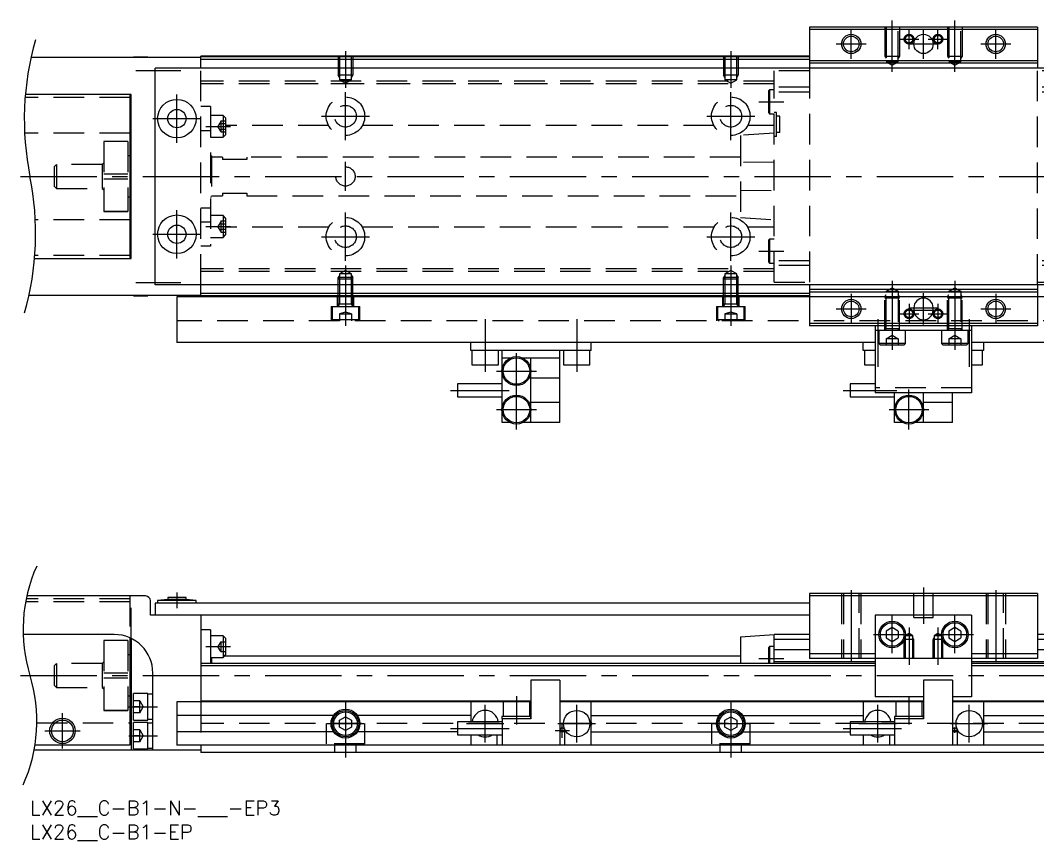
# Model space of a CAD drawing. Extents: x -2 to 429, y -8 to 175.
# Drawn here: x -2 to 209.2, y -8.3 to 162 of the extents above; entities that cross this region are included whole.
import ezdxf

# ---------------------------------------------------------------- set-up
doc = ezdxf.new("R2010")
doc.units = 0
doc.header["$LTSCALE"] = 0.5
doc.linetypes.add('CENTER', pattern=[50.8, 31.75, -6.35, 6.35, -6.35])
doc.linetypes.add('DASHED', pattern=[19.05, 12.7, -6.35])
for name, color, linetype in [('MSM_CENTER', 1, 'CENTER'), ('MSM_CONTINUOUS', 7, 'CONTINUOUS'), ('MSM_DASHED', 4, 'DASHED'), ('MSM_NARROW', 5, 'CONTINUOUS'), ('MSM_PART_NUMBER', 7, 'CONTINUOUS')]:
    doc.layers.add(name, color=color, linetype=linetype)
doc.styles.get("Standard").update_dxf_attribs({"font": 'txt.shx', "height": 3, "bigfont": 'bigfont.shx'})

# ---------------------------------------------------------------- blocks, each defined once
blk = doc.blocks.new('*U18')
at = {"layer": 'MSM_PART_NUMBER'}
blk.add_text('LX26__C-B1-N-___-EP3', height=3, dxfattribs=at).set_placement((0, -3))
blk = doc.blocks.new('*U19')
at = {"layer": 'MSM_PART_NUMBER'}
blk.add_text('LX26__C-B1-EP', height=3, dxfattribs=at).set_placement((0, -8))

msp = doc.modelspace()

# ---------------------------------------------------------------- linework, layer by layer
at = {"layer": 'MSM_CENTER'}
for p, q in [((179, 151.28), (179, 161.98)), ((192, 151.28), (192, 161.98)), ((170.5, 153.98), (170.5, 160.18)), ((182.5, 156.03), (182.5, 160.13)), ((185.5, 153.98), (185.5, 160.18)), ((188.5, 156.03), (188.5, 160.13)), ((200.5, 153.98), (200.5, 160.18)), ((167.4, 157.08), (173.6, 157.08)), ((180.45, 158.08), (184.55, 158.08)), ((182.4, 157.08), (188.6, 157.08)), ((186.45, 158.08), (190.55, 158.08)), ((197.4, 157.08), (203.6, 157.08)), ((65.5, 155.58), (65.5, 147.95)), ((145.5, 155.58), (145.5, 147.95)), ((22, 151.58), (31.31, 151.58)), ((30.5, 136.58), (30.5, 146.58)), ((65.5, 137.08), (65.5, 147.08)), ((145.5, 137.08), (145.5, 147.08)), ((151.3, 145.08), (156.5, 145.08)), ((25.5, 141.58), (35.5, 141.58)), ((60.5, 142.08), (70.5, 142.08)), ((140.5, 142.08), (150.5, 142.08)), ((36.5, 139.98), (41.6, 139.98)), ((65.5, 126.58), (65.5, 132.58)), ((-2, 129.58), (347.5, 129.58)), ((30.5, 112.58), (30.5, 122.58)), ((65.5, 112.08), (65.5, 122.08)), ((145.5, 112.08), (145.5, 122.08)), ((36.5, 119.19), (41.6, 119.19)), ((25.5, 117.58), (35.5, 117.58)), ((60.5, 117.08), (70.5, 117.08)), ((140.5, 117.08), (150.5, 117.08)), ((151.3, 114.08), (156.5, 114.08)), ((65.5, 111.09), (65.5, 98.58)), ((145.5, 111.09), (145.5, 98.58)), ((179, 107.89), (179, 93.58)), ((192, 107.89), (192, 93.58)), ((22, 107.58), (31.31, 107.58)), ((170.5, 105.18), (170.5, 98.98)), ((185.5, 98.83), (185.5, 105.33)), ((200.5, 105.18), (200.5, 98.98)), ((167.4, 102.08), (173.6, 102.08)), ((182.5, 103.13), (182.5, 99.03)), ((182.5, 102.33), (188.5, 102.33)), ((182.5, 101.83), (188.5, 101.83)), ((188.5, 103.13), (188.5, 99.03)), ((197.4, 102.08), (203.6, 102.08)), ((94.5, 99.93), (94.5, 89.03)), ((113.5, 99.93), (113.5, 89.03)), ((176, 99.93), (176, 90.03)), ((180.45, 101.08), (184.55, 101.08)), ((186.45, 101.08), (190.55, 101.08)), ((195, 99.93), (195, 90.03)), ((100.99, 77.03), (100.99, 93.33)), ((96.84, 89.18), (105.14, 89.18)), ((87.29, 85.18), (99.46, 85.18)), ((168.79, 85.18), (179.96, 85.18)), ((182.49, 77.03), (182.49, 85.33)), ((96.84, 81.18), (105.14, 81.18)), ((178.34, 81.18), (186.64, 81.18)), ((30.5, 43.2), (30.5, 40)), ((170.5, 43.68), (170.5, 28.83)), ((185.5, 44.25), (185.5, 36.75)), ((200.5, 43.68), (200.5, 28.83)), ((179, 30.61), (179, 38.39)), ((192, 30.61), (192, 38.39)), ((182.5, 35.96), (182.5, 28.24)), ((188.5, 35.96), (188.5, 28.24)), ((175.11, 34.5), (182.89, 34.5)), ((188.11, 34.5), (195.89, 34.5)), ((36.5, 32), (41.6, 32)), ((151.3, 29.5), (156.5, 29.5)), ((-2, 26), (347.5, 26)), ((100.99, 21.68), (100.99, 15.82)), ((182.49, 21.68), (182.49, 15.82)), ((20.5, 19.5), (26.5, 19.5)), ((65.5, 20.5), (65.5, 9)), ((94.5, 12.11), (94.5, 19.89)), ((113.5, 12.11), (113.5, 19.89)), ((145.5, 20.5), (145.5, 9)), ((176, 12.11), (176, 19.89)), ((195, 12.11), (195, 19.89)), ((6.75, 10.85), (6.75, 18.15)), ((61.61, 16), (69.39, 16)), ((87.29, 15), (99.46, 15)), ((90.61, 16), (98.39, 16)), ((109.61, 16), (117.39, 16)), ((110.5, 13.07), (110.5, 16.1)), ((141.61, 16), (149.39, 16)), ((168.79, 15), (180.96, 15)), ((172.11, 16), (179.89, 16)), ((191.11, 16), (198.89, 16)), ((192, 14.07), (192, 15.12)), ((3.1, 14.5), (10.4, 14.5)), ((20.5, 13.5), (26.5, 13.5)), ((109, 14.6), (112, 14.6)), ((191.47, 14.6), (192.52, 14.6))]:
    msp.add_line(p, q, dxfattribs=at)
at = {"layer": 'MSM_CONTINUOUS'}
for p, q in [((209.2, 160.58), (161.8, 160.58)), ((161.8, 160.58), (161.8, 152.08)), ((209.2, 160.58), (209.2, 152.08)), ((209.2, 160.08), (161.8, 160.08)), ((35.5, 154.28), (0.22, 154.28)), ((21.5, 154.28), (21.5, 154.33)), ((24.5, 154.33), (21.5, 154.33)), ((24.5, 154.28), (24.5, 154.33)), ((161.8, 154.58), (35.5, 154.58)), ((35.5, 152.08), (35.5, 154.58)), ((161.8, 154.38), (35.5, 154.38)), ((345, 152.08), (26, 152.08)), ((26, 107.08), (26, 152.08)), ((161.8, 153.88), (35.5, 153.88)), ((209.2, 153.58), (161.8, 153.58)), ((209.2, 153.08), (161.8, 153.08)), ((21, 146.58), (-0.96, 146.58)), ((20.75, 146.58), (20.75, 112.58)), ((20.75, 145.98), (21, 145.98)), ((21, 112.58), (21, 146.58)), ((21, 144.28), (20.75, 144.28)), ((21, 138.58), (20.75, 138.58)), ((21, 133.83), (20.75, 133.83)), ((20.75, 125.33), (21, 125.33)), ((21, 120.58), (20.75, 120.58)), ((21, 114.88), (20.75, 114.88)), ((0.96, 112.58), (21, 112.58)), ((20.75, 113.18), (21, 113.18)), ((345, 107.08), (26, 107.08)), ((35.5, 104.58), (35.5, 107.08)), ((161.8, 107.08), (161.8, 98.58)), ((209.2, 106.08), (161.8, 106.08)), ((209.2, 107.08), (209.2, 98.58)), ((35.5, 104.88), (-0.22, 104.88)), ((21.5, 104.83), (21.5, 104.88)), ((21.5, 104.83), (24.5, 104.83)), ((24.5, 104.83), (24.5, 104.88)), ((30.5, 104.58), (30.5, 95.08)), ((340.5, 104.58), (30.5, 104.58)), ((161.8, 105.28), (35.5, 105.28)), ((161.8, 104.78), (35.5, 104.78)), ((209.2, 105.58), (161.8, 105.58)), ((183.5, 102.33), (183.5, 101.83)), ((187.5, 101.83), (187.5, 102.33)), ((209.2, 99.08), (161.8, 99.08)), ((209.2, 98.58), (161.8, 98.58)), ((175.5, 98.58), (175.5, 84.68)), ((195.5, 97.58), (175.5, 97.58)), ((176.25, 97.58), (176.25, 94.88)), ((181.75, 94.88), (181.75, 97.58)), ((189.25, 97.58), (189.25, 94.88)), ((194.75, 94.88), (194.75, 97.58)), ((195.5, 98.58), (195.5, 84.68)), ((175.5, 95.08), (30.5, 95.08)), ((91.5, 93.48), (91.5, 95.08)), ((116.5, 93.48), (116.5, 95.08)), ((173, 93.48), (173, 95.08)), ((340.5, 95.08), (195.5, 95.08)), ((198, 93.48), (198, 95.08)), ((116.5, 93.48), (91.5, 93.48)), ((91.75, 93.48), (91.75, 90.48)), ((97.25, 90.48), (97.25, 93.48)), ((98, 89.43), (98, 93.48)), ((110, 78.48), (110, 93.48)), ((110.75, 93.48), (110.75, 90.48)), ((116.25, 90.48), (116.25, 93.48)), ((175.5, 93.48), (173, 93.48)), ((173.25, 93.48), (173.25, 90.48)), ((181.75, 94.88), (176.25, 94.88)), ((176.25, 94.88), (176.55, 94.58)), ((181.45, 94.58), (176.55, 94.58)), ((181.45, 94.58), (181.75, 94.88)), ((194.75, 94.88), (189.25, 94.88)), ((189.25, 94.88), (189.55, 94.58)), ((194.45, 94.58), (189.55, 94.58)), ((194.45, 94.58), (194.75, 94.88)), ((198, 93.48), (195.5, 93.48)), ((197.75, 90.48), (197.75, 93.48)), ((99.68, 91.88), (98, 91.88)), ((110, 91.88), (102.3, 91.88)), ((104, 78.48), (104, 91.88)), ((91.75, 90.48), (97.25, 90.48)), ((98, 81.43), (98, 88.94)), ((110.75, 90.48), (116.25, 90.48)), ((173.25, 90.48), (175.5, 90.48)), ((195.5, 90.48), (197.75, 90.48)), ((110, 87.68), (104, 87.68)), ((88.75, 86.53), (88.75, 83.83)), ((98, 86.53), (88.75, 86.53)), ((170.25, 86.53), (170.25, 83.83)), ((175.5, 86.53), (170.25, 86.53)), ((195.5, 84.68), (175.5, 84.68)), ((179.5, 81.43), (179.5, 84.68)), ((185.5, 78.48), (185.5, 84.68)), ((191.5, 78.48), (191.5, 84.68)), ((88.75, 83.83), (98, 83.83)), ((110, 82.68), (104, 82.68)), ((170.25, 83.83), (179.5, 83.83)), ((191.5, 82.68), (185.5, 82.68)), ((98, 78.48), (98, 80.94)), ((179.5, 78.48), (179.5, 80.94)), ((99.68, 78.48), (98, 78.48)), ((110, 78.48), (102.3, 78.48)), ((181.18, 78.48), (179.5, 78.48)), ((191.5, 78.48), (183.8, 78.48)), ((24, 42.5), (-0.65, 42.5)), ((161.8, 43), (161.8, 29.5)), ((209.2, 43), (161.8, 43)), ((209.2, 42.5), (161.8, 42.5)), ((209.2, 43), (209.2, 29.5)), ((25, 38.5), (25, 41.5)), ((161.8, 41), (26, 41)), ((26, 41), (26, 38.5)), ((28.6, 41.8), (26.5, 41.55)), ((26.5, 41.55), (26.5, 41)), ((34.5, 41.55), (26.5, 41.55)), ((28.6, 42.2), (28.6, 41.8)), ((32.4, 42.2), (28.6, 42.2)), ((32.4, 41.8), (28.6, 41.8)), ((32.4, 41.8), (32.4, 42.2)), ((34.5, 41.55), (32.4, 41.8)), ((34.5, 41), (34.5, 41.55)), ((161.8, 38.5), (25, 38.5)), ((35.5, 38.5), (35.5, 20.5)), ((195.5, 38.5), (175.5, 38.5)), ((175.5, 38.5), (175.5, 21.6)), ((195.5, 38.5), (195.5, 21.6)), ((179, 35.94), (177.75, 35.22)), ((180.25, 35.22), (179, 35.94)), ((192, 35.94), (190.75, 35.22)), ((193.25, 35.22), (192, 35.94)), ((17.5, 34.5), (-1.41, 34.5)), ((20.75, 33.81), (20.75, 11.5)), ((37.5, 35.5), (35.5, 35.5)), ((37.5, 35.5), (37.5, 28.5)), ((40.1, 34.25), (37.5, 34.25)), ((40.6, 33.75), (40.1, 34.25)), ((40.1, 34.25), (40.1, 29.75)), ((147.5, 34), (154.5, 34.5)), ((147.5, 34), (147.5, 28.5)), ((161.8, 34.5), (154.5, 34.5)), ((154.5, 28.5), (154.5, 34.5)), ((177.75, 35.22), (177.75, 33.78)), ((180.25, 35.22), (180.25, 33.78)), ((190.75, 35.22), (190.75, 33.78)), ((193.25, 35.22), (193.25, 33.78)), ((216.5, 34.5), (209.2, 34.5)), ((21, 33.69), (21, 16.2)), ((40.6, 33.75), (40.6, 30.25)), ((153.55, 32), (153.3, 31.75)), ((153.3, 31.75), (153.3, 28.5)), ((154.5, 32), (153.55, 32)), ((153.55, 32), (153.55, 28.5)), ((161.8, 33.5), (154.5, 33.5)), ((177.75, 33.78), (179, 33.06)), ((179, 33.06), (180.25, 33.78)), ((190.75, 33.78), (192, 33.06)), ((192, 33.06), (193.25, 33.78)), ((216.5, 33.5), (209.2, 33.5)), ((21, 30.25), (20.75, 30.25)), ((37.5, 29.75), (40.1, 29.75)), ((37.7, 29.75), (37.7, 28.5)), ((40.1, 29.75), (40.6, 30.25)), ((147.5, 30), (40.35, 30)), ((161.8, 31.3), (154.5, 31.3)), ((175.5, 30.5), (161.8, 30.5)), ((209.2, 30.5), (195.5, 30.5)), ((216.5, 31.3), (209.2, 31.3)), ((175.5, 28.5), (35.5, 28.5)), ((175.5, 28), (35.5, 28)), ((175.5, 28.8), (154.5, 28.8)), ((209.2, 29.5), (161.8, 29.5)), ((216.5, 28.8), (195.5, 28.8)), ((335.5, 28.5), (195.5, 28.5)), ((335.5, 28), (195.5, 28)), ((25.5, 10.5), (25.5, 26.5)), ((104, 25), (104, 17)), ((110, 25), (104, 25)), ((110, 25), (110, 11.5)), ((185.5, 25), (185.5, 17)), ((191.5, 25), (185.5, 25)), ((191.5, 25), (191.5, 11.5)), ((20.75, 21.75), (21, 21.75)), ((21.5, 16.75), (21.5, 22.25)), ((24.5, 22.25), (21.5, 22.25)), ((24.5, 16.75), (24.5, 22.25)), ((25.5, 22.1), (24.5, 22.1)), ((185.5, 21.6), (175.5, 21.6)), ((195.5, 21.6), (191.5, 21.6)), ((30.5, 20.5), (30.5, 11.5)), ((104, 20.5), (30.5, 20.5)), ((104, 20.7), (35.5, 20.7)), ((91.5, 20.5), (91.5, 16.35)), ((98.24, 20.5), (98.24, 17.5)), ((103.74, 17.5), (103.74, 20.5)), ((185.5, 20.7), (110, 20.7)), ((185.5, 20.5), (110, 20.5)), ((116.5, 11.5), (116.5, 20.5)), ((173, 20.5), (173, 16.35)), ((179.74, 20.5), (179.74, 17.5)), ((185.24, 17.5), (185.24, 20.5)), ((267, 20.7), (191.5, 20.7)), ((267, 20.5), (191.5, 20.5)), ((198, 11.5), (198, 20.5)), ((24.5, 16.9), (25.5, 16.9)), ((63.03, 17.7), (30.5, 17.7)), ((64.25, 16.72), (65.5, 17.44)), ((65.5, 17.44), (66.75, 16.72)), ((91.5, 17.7), (67.97, 17.7)), ((97.99, 17.5), (97.99, 17)), ((103.99, 17.5), (97.99, 17.5)), ((104, 17), (97.99, 17)), ((98, 17), (98, 11.5)), ((103.99, 17), (103.99, 17.5)), ((116.5, 17.7), (143.03, 17.7)), ((144.25, 16.72), (145.5, 17.44)), ((145.5, 17.44), (146.75, 16.72)), ((147.97, 17.7), (173, 17.7)), ((179.49, 17.5), (179.49, 17)), ((185.49, 17.5), (179.49, 17.5)), ((185.5, 17), (179.49, 17)), ((179.5, 17), (179.5, 11.5)), ((185.49, 17), (185.49, 17.5)), ((198, 17.7), (223.03, 17.7)), ((20.75, 16.2), (21, 16.2)), ((21.5, 16.75), (24.5, 16.75)), ((21.5, 10.75), (21.5, 16.25)), ((24.5, 16.25), (21.5, 16.25)), ((24.5, 10.75), (24.5, 16.25)), ((25.5, 16.1), (24.5, 16.1)), ((64.25, 15.28), (64.25, 16.72)), ((65.5, 14.56), (64.25, 15.28)), ((66.75, 15.28), (65.5, 14.56)), ((66.75, 16.72), (66.75, 15.28)), ((98, 16.35), (88.75, 16.35)), ((88.75, 16.35), (88.75, 13.65)), ((116.68, 16), (116.5, 16.3)), ((116.5, 15.7), (116.68, 16)), ((144.25, 15.28), (144.25, 16.72)), ((145.5, 14.56), (144.25, 15.28)), ((146.75, 15.28), (145.5, 14.56)), ((146.75, 16.72), (146.75, 15.28)), ((179.5, 16.35), (170.25, 16.35)), ((170.25, 16.35), (170.25, 13.65)), ((198.18, 16), (198, 16.3)), ((198, 15.7), (198.18, 16)), ((63.03, 14.3), (30.5, 14.3)), ((88.75, 14.3), (67.97, 14.3)), ((88.75, 13.65), (98, 13.65)), ((91.5, 13.65), (91.5, 11.5)), ((97, 11.5), (97, 13.65)), ((111, 14.3), (110, 14.3)), ((111, 14.6), (111, 11.5)), ((116.5, 14.3), (143.03, 14.3)), ((147.97, 14.3), (170.25, 14.3)), ((170.25, 13.65), (179.5, 13.65)), ((173, 13.65), (173, 11.5)), ((178.5, 11.5), (178.5, 13.65)), ((192.5, 14.3), (191.5, 14.3)), ((192.5, 14.6), (192.5, 11.5)), ((198, 14.3), (223.03, 14.3)), ((20.75, 11.5), (1.03, 11.5)), ((21.5, 10.75), (24.5, 10.75)), ((24.5, 10.9), (25.5, 10.9)), ((91.5, 11.5), (30.5, 11.5)), ((335.5, 11.5), (35.5, 11.5)), ((35.5, 11.5), (35.5, 10)), ((35.5, 10.5), (0.86, 10.5)), ((335.5, 10), (35.5, 10))]:
    msp.add_line(p, q, dxfattribs=at)
for centre, radius in [((170.5, 157.08), 1.62), ((185.5, 157.08), 2), ((200.5, 157.08), 1.62), ((30.5, 141.58), 4), ((30.5, 141.58), 1.9), ((30.5, 117.58), 4), ((30.5, 117.58), 1.9), ((170.5, 102.08), 1.62), ((200.5, 102.08), 1.62), ((100.99, 89.18), 3), ((100.99, 89.18), 2.75), ((100.99, 81.18), 3), ((100.99, 81.18), 2.75), ((182.49, 81.18), 3), ((182.49, 81.18), 2.75), ((179, 34.5), 2.75), ((179, 34.5), 2.45), ((192, 34.5), 2.75), ((192, 34.5), 2.45), ((6.75, 14.5), 2.65), ((65.5, 16), 3), ((65.5, 16), 2.75), ((65.5, 16), 2.45), ((113.5, 16), 2.75), ((145.5, 16), 3), ((145.5, 16), 2.75), ((145.5, 16), 2.45), ((195, 16), 2.75), ((6.75, 14.5), 2.25)]:
    msp.add_circle(centre, radius, dxfattribs=at)
for centre, radius, start, end in [((185.5, 102.33), 2, 0, 180), ((185.5, 101.83), 2, 180, 0), ((23.99, 41.49), 1.01, 0.6958, 89.3042), ((17.5, 26.5), 8, 0, 90), ((94.5, 16), 2.75, 7.312, 172.688), ((176, 16), 2.75, 7.312, 172.688), ((110.5, 14.6), 0.5, 0, 180), ((192, 14.6), 0.5, 0, 180), ((94.5, 16), 2.75, 238.7096, 301.2904), ((176, 16), 2.75, 238.7096, 301.2904)]:
    msp.add_arc(centre, radius, start, end, dxfattribs=at)
at = {"layer": 'MSM_DASHED'}
for p, q in [((177.5, 160.58), (177.5, 154.58)), ((177.77, 160.58), (177.77, 153.38)), ((180.23, 153.38), (180.23, 160.58)), ((180.5, 160.58), (180.5, 154.58)), ((190.5, 160.58), (190.5, 154.58)), ((190.77, 160.58), (190.77, 153.38)), ((193.23, 153.38), (193.23, 160.58)), ((193.5, 160.58), (193.5, 154.58)), ((64, 154.58), (64, 150.58)), ((64.2, 154.38), (64.2, 154.38)), ((64.27, 154.58), (64.27, 149.66)), ((66.73, 149.66), (66.73, 154.58)), ((67, 154.58), (67, 150.58)), ((144, 154.58), (144, 150.58)), ((144.2, 154.38), (144.2, 154.38)), ((144.27, 154.58), (144.27, 149.66)), ((146.73, 149.66), (146.73, 154.58)), ((146.8, 154.38), (146.81, 154.4)), ((147, 154.58), (147, 150.58)), ((177.5, 154.58), (180.5, 154.58)), ((177.5, 154.58), (177.77, 154.12)), ((180.5, 154.58), (180.23, 154.12)), ((190.5, 154.58), (193.5, 154.58)), ((190.5, 154.58), (190.77, 154.12)), ((193.5, 154.58), (193.23, 154.12)), ((35.5, 107.08), (35.5, 152.08)), ((161.8, 152.08), (161.8, 107.08)), ((177.77, 153.38), (179, 152.67)), ((177.77, 153.38), (180.23, 153.38)), ((179, 152.67), (180.23, 153.38)), ((190.77, 153.38), (192, 152.67)), ((190.77, 153.38), (193.23, 153.38)), ((192, 152.67), (193.23, 153.38)), ((209.2, 107.08), (209.2, 152.08)), ((67, 150.58), (64, 150.58)), ((64.27, 150.12), (64, 150.58)), ((66.73, 150.12), (67, 150.58)), ((147, 150.58), (144, 150.58)), ((144.27, 150.12), (144, 150.58)), ((146.73, 150.12), (147, 150.58)), ((161.8, 151.53), (154.5, 151.53)), ((154.5, 107.63), (154.5, 151.53)), ((216.5, 151.53), (209.2, 151.53)), ((154.5, 149.34), (35.5, 149.34)), ((154.5, 148.78), (35.5, 148.78)), ((117, 148.78), (54, 148.78)), ((66.73, 149.66), (64.27, 149.66)), ((64.27, 149.66), (65.5, 148.95)), ((65.5, 148.95), (66.73, 149.66)), ((146.73, 149.66), (144.27, 149.66)), ((144.27, 149.66), (145.5, 148.95)), ((145.5, 148.95), (146.73, 149.66)), ((161.8, 148.08), (154.5, 148.08)), ((216.5, 148.08), (209.2, 148.08)), ((20.75, 145.98), (-1, 145.98)), ((153.55, 147.58), (153.3, 147.33)), ((153.3, 147.33), (153.3, 142.83)), ((154.5, 147.58), (153.55, 147.58)), ((153.55, 147.58), (153.55, 142.58)), ((161.8, 147.08), (154.5, 147.08)), ((216.5, 147.08), (209.2, 147.08)), ((37.5, 144.08), (35.5, 144.08)), ((37.5, 144.08), (37.5, 115.08)), ((40.1, 142.23), (37.5, 142.23)), ((40.6, 141.73), (40.1, 142.23)), ((40.1, 142.23), (40.1, 137.73)), ((40.6, 141.73), (40.6, 138.23)), ((153.3, 142.83), (153.55, 142.58)), ((153.55, 142.58), (154.5, 142.58)), ((155, 142.88), (154.5, 142.88)), ((155, 137.88), (155, 142.88)), ((155.7, 142.08), (155, 142.08)), ((155.7, 138.68), (155.7, 142.08)), ((39.6, 140.98), (39.02, 139.98)), ((39.6, 138.98), (39.02, 139.98)), ((39.6, 141.13), (40.6, 141.13)), ((39.6, 141.13), (39.6, 138.82)), ((39.6, 140.55), (40.6, 140.55)), ((39.6, 139.4), (40.6, 139.4)), ((62.01, 140.12), (40.6, 140.12)), ((142.01, 140.12), (68.99, 140.12)), ((154.5, 140.12), (148.99, 140.12)), ((20.75, 138.58), (-1.11, 138.58)), ((37.5, 139.08), (35.5, 139.08)), ((37.5, 137.73), (40.1, 137.73)), ((39.6, 138.82), (40.6, 138.82)), ((40.1, 137.73), (40.6, 138.23)), ((154.5, 138.58), (147.5, 138.08)), ((147.5, 138.08), (147.5, 121.08)), ((155, 137.88), (154.5, 137.88)), ((155.7, 138.68), (155, 138.68)), ((15.3, 136.83), (15.3, 122.33)), ((20.3, 136.83), (15.3, 136.83)), ((20.3, 136.81), (15.3, 136.81)), ((20.3, 136.83), (20.3, 122.33)), ((20.75, 133.83), (20.3, 133.83)), ((37.7, 133.83), (37.5, 133.83)), ((37.7, 133.83), (37.7, 125.33)), ((40, 133.58), (37.7, 133.58)), ((40, 133.58), (40, 133.08)), ((45, 133.08), (40, 133.08)), ((45, 133.58), (45, 133.08)), ((147.5, 133.58), (45, 133.58)), ((5.5, 132.08), (5, 131.58)), ((5, 131.58), (5, 127.58)), ((5.5, 132.08), (5.5, 127.08)), ((15, 132.08), (5.5, 132.08)), ((15.3, 132.38), (15, 132.08)), ((15, 132.08), (15, 127.08)), ((154.5, 132.54), (147.5, 132.46)), ((15.3, 130.13), (20.3, 130.13)), ((20.3, 129.04), (15.3, 129.04)), ((5, 127.58), (5.5, 127.08)), ((5.5, 127.08), (15, 127.08)), ((15, 127.08), (15.3, 126.78)), ((20.3, 125.33), (20.75, 125.33)), ((37.5, 125.33), (37.7, 125.33)), ((37.7, 125.58), (40, 125.58)), ((40, 126.08), (45, 126.08)), ((40, 126.08), (40, 125.58)), ((45, 126.08), (45, 125.58)), ((45, 125.58), (147.5, 125.58)), ((147.5, 126.71), (154.5, 126.63)), ((35.5, 123.08), (37.5, 123.08)), ((20.75, 120.58), (1.11, 120.58)), ((15.3, 122.36), (20.3, 122.36)), ((15.3, 122.33), (20.3, 122.33)), ((40.1, 121.44), (37.5, 121.44)), ((40.6, 120.94), (40.1, 121.44)), ((40.1, 121.44), (40.1, 116.94)), ((40.6, 120.94), (40.6, 117.44)), ((147.5, 121.08), (154.5, 120.58)), ((37.5, 120.08), (35.5, 120.08)), ((39.6, 120.19), (39.02, 119.19)), ((39.6, 118.19), (39.02, 119.19)), ((39.6, 120.35), (40.6, 120.35)), ((39.6, 120.35), (39.6, 118.04)), ((39.6, 119.77), (40.6, 119.77)), ((39.6, 118.61), (40.6, 118.61)), ((62.01, 119.04), (40.6, 119.04)), ((142.01, 119.04), (68.99, 119.04)), ((154.5, 119.04), (148.99, 119.04)), ((37.5, 116.94), (40.1, 116.94)), ((39.6, 118.04), (40.6, 118.04)), ((40.1, 116.94), (40.6, 117.44)), ((153.55, 116.58), (153.3, 116.33)), ((153.3, 116.33), (153.3, 111.83)), ((153.55, 116.58), (153.55, 111.58)), ((154.5, 116.58), (153.55, 116.58)), ((37.5, 115.08), (35.5, 115.08)), ((20.75, 113.18), (1, 113.18)), ((161.8, 112.08), (154.5, 112.08)), ((216.5, 112.08), (209.2, 112.08)), ((154.5, 110.38), (35.5, 110.38)), ((154.5, 109.82), (35.5, 109.82)), ((65.5, 110.09), (64.27, 109.38)), ((66.73, 109.38), (65.5, 110.09)), ((145.5, 110.09), (144.27, 109.38)), ((146.73, 109.38), (145.5, 110.09)), ((153.3, 111.83), (153.55, 111.58)), ((153.55, 111.58), (154.5, 111.58)), ((161.8, 111.08), (154.5, 111.08)), ((216.5, 111.08), (209.2, 111.08)), ((64.27, 109.05), (64, 108.58)), ((67, 108.58), (64, 108.58)), ((64, 102.58), (64, 108.58)), ((64.27, 108.58), (64, 108.31)), ((64, 108.31), (67, 108.31)), ((64.27, 109.38), (64.27, 103.08)), ((66.73, 109.38), (64.27, 109.38)), ((66.73, 103.08), (66.73, 109.38)), ((66.73, 109.05), (67, 108.58)), ((67, 108.31), (66.73, 108.58)), ((67, 102.58), (67, 108.58)), ((144.27, 109.05), (144, 108.58)), ((144, 102.58), (144, 108.58)), ((147, 108.58), (144, 108.58)), ((144.27, 108.58), (144, 108.31)), ((144, 108.31), (147, 108.31)), ((146.73, 109.38), (144.27, 109.38)), ((144.27, 109.38), (144.27, 103.08)), ((146.73, 103.08), (146.73, 109.38)), ((146.73, 109.05), (147, 108.58)), ((147, 108.31), (146.73, 108.58)), ((147, 102.58), (147, 108.58)), ((154.5, 107.63), (161.8, 107.63)), ((177.77, 105.78), (179, 106.49)), ((177.77, 105.78), (179, 106.49)), ((177.77, 105.78), (180.23, 105.78)), ((177.77, 98.05), (177.77, 105.78)), ((177.77, 105.78), (180.23, 105.78)), ((179, 106.49), (180.23, 105.78)), ((180.23, 105.78), (180.23, 98.05)), ((190.77, 105.78), (192, 106.49)), ((190.77, 105.78), (193.23, 105.78)), ((190.77, 105.78), (193.23, 105.78)), ((190.77, 98.05), (190.77, 105.78)), ((192, 106.49), (193.23, 105.78)), ((192, 106.49), (193.23, 105.78)), ((193.23, 105.78), (193.23, 98.05)), ((209.2, 107.63), (216.5, 107.63)), ((63.75, 104.58), (63.75, 102.58)), ((67.25, 102.58), (67.25, 104.58)), ((143.75, 104.58), (143.75, 102.58)), ((147.25, 102.58), (147.25, 104.58)), ((177.5, 104.58), (177.77, 105.05)), ((177.5, 97.58), (177.5, 104.58)), ((177.5, 104.58), (180.5, 104.58)), ((177.5, 104.58), (180.5, 104.58)), ((177.5, 104.31), (177.77, 104.58)), ((180.5, 104.31), (177.5, 104.31)), ((180.5, 104.58), (180.23, 105.05)), ((180.23, 104.58), (180.5, 104.31)), ((180.5, 97.58), (180.5, 104.58)), ((190.5, 104.58), (190.77, 105.05)), ((190.5, 104.58), (193.5, 104.58)), ((190.5, 104.58), (193.5, 104.58)), ((190.5, 104.31), (190.77, 104.58)), ((190.5, 97.58), (190.5, 104.58)), ((193.5, 104.31), (190.5, 104.31)), ((193.5, 104.58), (193.23, 105.05)), ((193.23, 104.58), (193.5, 104.31)), ((193.5, 97.58), (193.5, 104.58)), ((62.5, 102.58), (68.5, 102.58)), ((62.5, 102.58), (62.5, 99.58)), ((62.75, 102.58), (62.75, 99.88)), ((67, 103.08), (64, 103.08)), ((64, 102.58), (64.27, 103.08)), ((65.5, 101.42), (64.25, 101.08)), ((66.75, 101.08), (65.5, 101.42)), ((67, 102.58), (66.73, 103.08)), ((68.25, 99.88), (68.25, 102.58)), ((68.5, 99.58), (68.5, 102.58)), ((142.5, 102.58), (148.5, 102.58)), ((142.5, 102.58), (142.5, 99.58)), ((142.75, 102.58), (142.75, 99.88)), ((147, 103.08), (144, 103.08)), ((144, 102.58), (144.27, 103.08)), ((145.5, 101.42), (144.25, 101.08)), ((146.75, 101.08), (145.5, 101.42)), ((147, 102.58), (146.73, 103.08)), ((148.25, 99.88), (148.25, 102.58)), ((148.5, 99.58), (148.5, 102.58)), ((340.5, 99.58), (30.5, 99.58)), ((62.75, 99.88), (63.05, 99.58)), ((62.75, 99.88), (68.25, 99.88)), ((64.25, 101.08), (64.25, 99.58)), ((64.25, 101.08), (66.75, 101.08)), ((65.5, 101.08), (65.5, 99.58)), ((66.75, 101.08), (66.75, 99.58)), ((67.95, 99.58), (68.25, 99.88)), ((142.75, 99.88), (143.05, 99.58)), ((142.75, 99.88), (148.25, 99.88)), ((144.25, 101.08), (144.25, 99.58)), ((144.25, 101.08), (146.75, 101.08)), ((145.5, 101.08), (145.5, 99.58)), ((146.75, 101.08), (146.75, 99.58)), ((147.95, 99.58), (148.25, 99.88)), ((177.5, 97.58), (177.77, 98.05)), ((177.5, 98.05), (180.5, 98.05)), ((180.5, 97.58), (180.23, 98.05)), ((190.5, 98.05), (193.5, 98.05)), ((190.5, 97.58), (190.77, 98.05)), ((193.5, 97.58), (193.23, 98.05)), ((177.75, 95.88), (179, 96.61)), ((177.75, 95.88), (177.75, 94.58)), ((180.25, 95.88), (177.75, 95.88)), ((179, 96.61), (180.25, 95.88)), ((179, 95.88), (179, 94.58)), ((180.25, 95.88), (180.25, 94.58)), ((190.75, 95.88), (192, 96.61)), ((190.75, 95.88), (190.75, 94.58)), ((193.25, 95.88), (190.75, 95.88)), ((192, 96.61), (193.25, 95.88)), ((192, 95.88), (192, 94.58)), ((193.25, 95.88), (193.25, 94.58)), ((98, 88.94), (98, 89.43)), ((195.5, 85.68), (175.5, 85.68)), ((98, 81.43), (98, 80.94)), ((179.5, 81.43), (179.5, 80.94)), ((20.75, 42.5), (20.75, 33.81)), ((21, 33.69), (21, 42.5)), ((168.5, 43), (168.5, 29.5)), ((168.88, 43), (168.88, 29.5)), ((172.12, 29.5), (172.12, 43)), ((172.5, 43), (172.5, 29.5)), ((183.5, 38), (183.5, 43)), ((187.5, 38), (187.5, 43)), ((198.5, 43), (198.5, 29.5)), ((198.88, 43), (198.88, 29.5)), ((202.12, 29.5), (202.12, 43)), ((202.5, 43), (202.5, 29.5)), ((20.75, 41.3), (-0.89, 41.3)), ((20.75, 41.9), (-0.78, 41.9)), ((183.5, 38), (187.5, 38)), ((181.5, 33.5), (181.72, 33.87)), ((182.5, 34.7), (181.72, 34.25)), ((181.72, 34.25), (181.72, 29.5)), ((183.28, 34.25), (181.72, 34.25)), ((183.28, 34.25), (182.5, 34.7)), ((183.28, 29.5), (183.28, 34.25)), ((183.5, 33.5), (183.28, 33.87)), ((187.5, 33.5), (187.72, 33.87)), ((188.5, 34.7), (187.72, 34.25)), ((187.72, 34.25), (187.72, 29.5)), ((189.28, 34.25), (187.72, 34.25)), ((189.28, 34.25), (188.5, 34.7)), ((189.28, 29.5), (189.28, 34.25)), ((189.5, 33.5), (189.28, 33.87)), ((15.3, 33.25), (15.3, 18.75)), ((20.3, 33.25), (15.3, 33.25)), ((20.3, 33.23), (15.3, 33.23)), ((20.3, 33.25), (20.3, 18.75)), ((39.6, 33), (39.02, 32)), ((39.6, 31), (39.02, 32)), ((39.6, 33), (40.6, 33)), ((39.6, 33), (39.6, 31)), ((39.6, 32), (40.6, 32)), ((181.5, 29.5), (181.5, 33.5)), ((183.5, 33.5), (181.5, 33.5)), ((183.5, 29.5), (183.5, 33.5)), ((187.5, 29.5), (187.5, 33.5)), ((189.5, 33.5), (187.5, 33.5)), ((189.5, 29.5), (189.5, 33.5)), ((20.75, 30.25), (20.3, 30.25)), ((39.6, 31), (40.6, 31)), ((5, 28), (5.5, 28.5)), ((5, 28), (5, 24)), ((5.5, 28.5), (5.5, 23.5)), ((15, 28.5), (5.5, 28.5)), ((15.3, 28.8), (15, 28.5)), ((15, 28.5), (15, 23.5)), ((15.3, 26.55), (20.3, 26.55)), ((20.3, 25.45), (15.3, 25.45)), ((5, 24), (5.5, 23.5)), ((5.5, 23.5), (15, 23.5)), ((15, 23.5), (15.3, 23.2)), ((20.3, 21.75), (20.75, 21.75)), ((22.8, 20.75), (21.5, 20.75)), ((22.8, 19.5), (21.5, 19.5)), ((22.8, 18.25), (22.8, 20.75)), ((22.8, 20.75), (23.52, 19.5)), ((22.8, 18.25), (23.52, 19.5)), ((35.5, 20.5), (35.5, 11.5)), ((15.3, 18.77), (20.3, 18.77)), ((15.3, 18.75), (20.3, 18.75)), ((22.8, 18.25), (21.5, 18.25)), ((1.42, 16.2), (20.75, 16.2)), ((21, 16.2), (21, 10.5)), ((335.5, 16), (35.5, 16)), ((61.5, 16), (61.5, 11.8)), ((69.5, 11.8), (69.5, 16)), ((141.5, 16), (141.5, 11.8)), ((149.5, 11.8), (149.5, 16)), ((22.8, 14.75), (21.5, 14.75)), ((22.8, 13.5), (21.5, 13.5)), ((22.8, 12.25), (22.8, 14.75)), ((22.8, 14.75), (23.52, 13.5)), ((22.8, 12.25), (23.52, 13.5)), ((22.8, 12.25), (21.5, 12.25)), ((69.5, 11.8), (61.5, 11.8)), ((63.25, 11.8), (63.25, 10)), ((67.75, 10), (67.75, 11.8)), ((149.5, 11.8), (141.5, 11.8)), ((143.25, 11.8), (143.25, 10)), ((147.75, 10), (147.75, 11.8))]:
    msp.add_line(p, q, dxfattribs=at)
for centre, radius in [((182.5, 158.08), 1), ((182.5, 158.08), 0.784), ((188.5, 158.08), 1), ((188.5, 158.08), 0.784), ((65.5, 142.08), 4), ((145.5, 142.08), 4), ((65.5, 142.08), 2.25), ((145.5, 142.08), 2.25), ((65.5, 129.58), 2), ((65.5, 117.08), 4), ((145.5, 117.08), 4), ((65.5, 117.08), 2.25), ((145.5, 117.08), 2.25), ((182.5, 101.08), 1), ((182.5, 101.08), 0.784), ((188.5, 101.08), 1), ((188.5, 101.08), 0.784)]:
    msp.add_circle(centre, radius, dxfattribs=at)
at = {"layer": 'MSM_NARROW'}
for centre in [(170.5, 157.08), (200.5, 157.08), (170.5, 102.08), (200.5, 102.08)]:
    msp.add_circle(centre, 2, dxfattribs=at)
for centre, radius, start, end in [((58.82, 141.42), 60, 164.0452, 191.3736), ((-58.82, 117.75), 60, 344.0452, 11.3736), ((30.83, 35.48), 32.26, 155.8301, 197.0849), ((-30.83, 16.52), 32.26, 335.8301, 17.0849)]:
    msp.add_arc(centre, radius, start, end, dxfattribs=at)

# ---------------------------------------------------------------- block references
at = {"layer": 'MSM_CONTINUOUS'}
for name in ['*U18', '*U19']:
    msp.add_blockref(name, (0, 0), dxfattribs=at)

doc.saveas('drawing.dxf')
